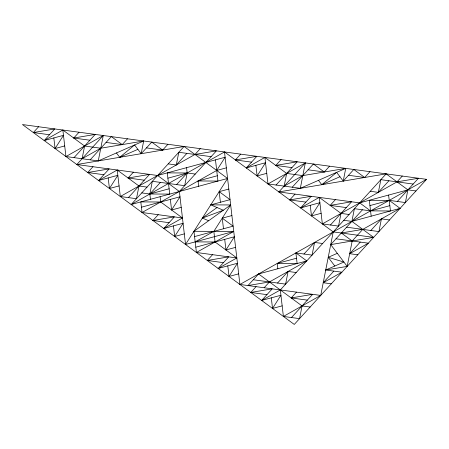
<?xml version="1.0" encoding="UTF-8"?>
<svg xmlns="http://www.w3.org/2000/svg" width="449" height="449" viewBox="0 0 449 449"><rect width="100%" height="100%" fill="white"/><g stroke="black" fill="none" stroke-linecap="round" stroke-linejoin="round"><path stroke-width="0.67" d="M38.614 126.747L33.321 132.556L54.778 128.942L44.193 140.548L62.86 130.036L84.603 146.026L82.105 158.733L100.767 148.221L143.68 140.992L141.177 153.698L134.599 144.976L119.726 157.307L116.431 152.952M65.941 156.538L98.269 160.922L103.27 135.514L65.941 156.538L62.86 130.036M117.223 170.014L138.971 186.004L136.468 198.705L120.304 196.516L117.223 170.014L98.561 180.526L109.141 168.919L87.684 172.528L92.977 166.725M168.218 163.885L176.3 164.979L178.797 152.273L211.125 156.656M240.664 154.142L235.371 159.945L256.828 156.331L246.243 167.943L264.91 157.431L286.653 173.421L284.155 186.122L302.817 175.61L345.73 168.386L343.227 181.087L336.649 172.371L321.776 184.702L318.481 180.341M267.991 183.933L300.319 188.316L305.32 162.908L267.991 183.933L264.91 157.431M296.188 272.532L288.106 271.437L285.609 284.138L253.281 279.755M277.852 268.743L277.235 263.44L297.131 263.529L295.897 252.927L306.774 260.925L269.445 281.95L247.988 285.558L258.568 273.952L302.059 305.932L299.562 318.638L283.398 316.444L280.316 289.942L386.14 173.864L407.883 189.854L415.965 190.948M322.646 243.51L314.564 242.415L312.061 255.122L295.897 252.927M283.398 316.444L320.726 295.42L333.225 231.903L224.5 151.947L131.175 204.514L184.09 146.469L227.581 178.455L185.544 244.486L233.744 231.459L193.951 231.28L196.415 252.484L236.825 257.962L218.158 268.474L228.743 256.867L207.286 260.482L212.579 254.673M319.273 197.403L341.021 213.393L338.518 226.1L322.354 223.911L319.273 197.403L300.611 207.915L311.191 196.308L289.734 199.923L295.027 194.12M331.306 283.813L323.224 282.718L341.891 272.206L325.727 270.012L347.184 266.403L352.184 240.995L362.764 229.388L400.093 208.364L389.221 200.366L369.325 200.276L371.171 216.177M370.268 191.274L378.35 192.368L380.847 179.667L413.175 184.051M389.513 219.971L381.431 218.876L378.928 231.577L346.6 227.194M64.707 145.936L55.07 148.546L63.477 135.34L44.193 140.548M119.075 185.914L109.433 188.518L117.84 175.312L98.561 180.526M181.228 207.382L171.585 209.992L179.998 196.785L141.435 207.208M184.309 233.89L174.667 236.494L183.08 223.288L163.795 228.496L174.38 216.889L152.924 220.504L158.216 214.701M163.795 228.496L182.462 217.984L160.714 201.994L140.818 201.904L142.052 212.506L216.71 170.457L225.117 157.251L157.633 175.492L76.813 164.536L103.27 135.514M236.825 257.962L215.077 241.972L195.18 241.882L213.847 231.37L230.663 204.957L210.766 204.867L223.321 210.222L202.359 218.074L208.633 220.751M266.757 173.331L257.12 175.935L265.527 162.729L246.243 167.943M235.59 247.36L225.954 249.964L234.361 236.758L195.798 247.186M238.672 273.862L229.035 276.472L237.442 263.26L218.158 268.474M321.125 213.309L311.483 215.913L319.89 202.707L300.611 207.915M282.163 305.848L272.526 308.452L280.934 295.246L261.649 300.454L272.234 288.847L250.778 292.462L256.07 286.658M89.895 140.223L73.731 138.034L79.024 132.231M74.023 157.633L95.188 134.419L73.731 138.034M90.187 159.827L111.352 136.608L122.223 144.606L127.516 138.803M141.177 153.698L151.762 142.086L162.633 150.084L167.926 144.281M144.258 180.201L128.094 178.006L133.387 172.203M128.386 197.611L149.551 174.397L128.094 178.006M160.422 182.389L149.843 194.002L150.46 199.3M176.3 164.979L186.879 153.373M120.304 196.516L194.961 154.467L200.254 148.664M176.586 184.584L187.171 172.977L186.554 167.673M185.544 244.486L179.381 191.482L216.418 150.853L194.961 154.467M291.945 167.617L275.781 165.423L281.074 159.619M276.073 185.027L297.238 161.808L275.781 165.423M369.942 205.58L389.221 200.366L405.385 202.555L407.883 189.854L359.683 202.881L278.863 191.925L305.32 162.908M292.237 187.216L313.402 164.003L324.273 171.995L329.566 166.192M343.227 181.087L353.812 169.481L364.683 177.478L369.976 171.67M346.308 207.59L330.144 205.401L335.437 199.597M264.152 287.753L269.445 281.95M277.527 283.044L288.106 271.437M303.979 254.022L314.564 242.415M330.436 225.005L351.601 201.786L330.144 205.401M347.184 266.403L330.728 244.61L362.472 209.784M378.35 192.368L388.929 180.762M307.352 300.128L291.188 297.94L296.48 292.136M322.354 223.911L397.011 181.856L402.304 176.053M291.48 317.544L312.644 294.325L291.188 297.94M323.224 282.718L333.809 271.112M357.763 254.796L349.681 253.696L360.266 242.09M370.846 230.483L381.431 218.876M397.303 201.461L418.468 178.247L397.011 181.856M426.55 179.342L294.269 324.442L22.45 124.558L426.55 179.342L239.906 284.464L224.5 151.947M202.359 218.074L217.041 207.545M193.951 231.28L230.663 204.957M196.415 252.484L233.744 231.459M261.649 300.454L280.316 289.942M349.681 253.696L368.348 243.184L336.02 238.801M98.269 160.922L143.68 140.992M119.726 157.307L137.888 149.337M300.319 188.316L345.73 168.386M321.776 184.702L339.938 176.732M334.808 266.027L328.225 257.311L337.311 253.326M325.727 270.012L343.889 262.042L328.225 257.311M167.892 178.186L187.171 172.977L195.253 174.072M216.71 170.457L226.347 167.853M169.121 188.788L149.843 194.002L141.761 192.902M198.66 186.273L198.043 180.969L217.327 175.755M131.175 204.514L227.581 178.455M220.408 202.263L219.174 191.661L228.816 189.051M210.766 204.867L230.045 199.653L219.174 191.661M223.49 228.766L222.255 218.163L231.897 215.559M194.569 236.584L233.126 226.156L222.255 218.163M389.839 205.664L370.554 210.878L354.39 208.69L351.893 221.391L373.635 237.381L330.728 244.61M400.093 208.364L351.893 221.391L343.811 220.296M277.235 263.44L296.514 258.231M258.568 273.952L306.774 260.925M76.813 164.536L184.09 146.469M278.863 191.925L386.14 173.864M362.764 229.388L341.307 232.997L352.184 240.995M198.043 180.969L217.939 181.059L215.475 159.855M33.321 132.556L49.485 134.745M106.059 142.417L122.223 144.606M146.469 147.895L162.633 150.084M235.371 159.945L251.535 162.134M308.109 169.806L324.273 171.995M348.519 175.284L364.683 177.478M84.603 146.026L100.767 148.221M286.653 173.421L302.817 175.61M87.684 172.528L103.848 174.723M289.734 199.923L305.898 202.112M138.971 186.004L147.053 187.098M341.021 213.393L349.103 214.493M333.225 231.903L373.635 237.381M142.052 212.506L182.462 217.984M152.924 220.504L169.088 222.693M207.286 260.482L223.45 262.671M239.906 284.464L320.726 295.42M250.778 292.462L266.942 294.651M302.059 305.932L310.141 307.032M359.683 202.881L370.554 210.878L390.456 210.968L388.604 195.068M157.633 175.492L179.381 191.482M310.248 205.311L311.483 215.913M255.885 165.333L257.12 175.935M271.291 297.85L272.526 308.452M224.719 239.368L225.954 249.964M227.8 265.87L229.035 276.472M213.847 231.37L215.077 241.972M170.356 199.39L171.585 209.992M173.437 225.892L174.667 236.494M160.097 196.696L160.714 201.994M108.198 177.922L109.433 188.518M53.835 137.944L55.07 148.546M152.34 181.295L149.843 194.002L169.739 194.086L167.275 172.887L187.171 172.977L184.668 185.678L152.34 181.295"/></g></svg>
